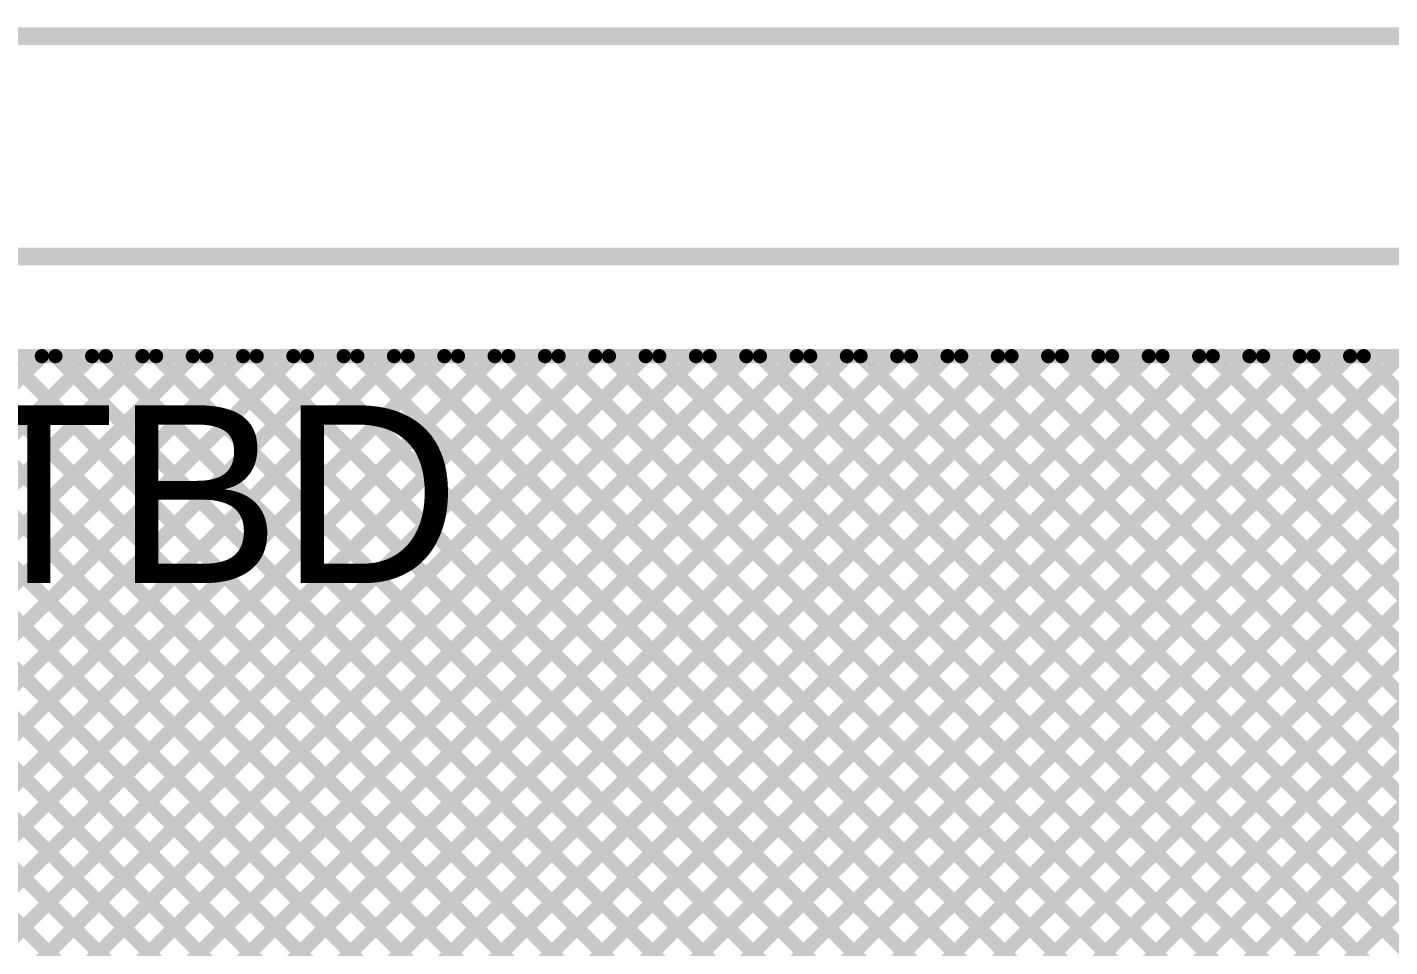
# Model space of a CAD drawing. Header units: millimetres. Extents: x -0.08 to 7.12, y -0.08 to 3.98.
# Drawn here: x 0.664 to 1.429, y 3.444 to 3.961 of the extents above; entities that cross this region are included whole.
import ezdxf

# ---------------------------------------------------------------- set-up
doc = ezdxf.new("R2010")
doc.units = ezdxf.units.MM
doc.header["$MEASUREMENT"] = 0
for name, color, linetype in [('BottomLayer', 5, 'Continuous'), ('Mechanical1', 6, 'Continuous'), ('Mechanical2', 216, 'Continuous'), ('TopLayer', 1, 'Continuous'), ('TopOverlay', 2, 'Continuous')]:
    doc.layers.add(name, color=color, linetype=linetype)
doc.styles.add('Arial', font='', dxfattribs={"height": 0.2})
doc.styles.get('Arial').set_extended_font_data('Arial')

msp = doc.modelspace()

# ---------------------------------------------------------------- linework, layer by layer
at = {"layer": 'BottomLayer', "const_width": 0.008}
for points in [[(-0.022, 3.08225), (0.67175, 3.776)], [(-0.022, 3.05396), (0.70004, 3.776)], [(-0.022, 2.91254), (0.84146, 3.776)], [(-0.022, 2.99739), (0.75661, 3.776)], [(-0.022, 3.02568), (0.72832, 3.776)], [(-0.022, 2.96911), (0.78489, 3.776)], [(-0.022, 2.94082), (0.81318, 3.776)], [(-0.022, 2.88426), (0.86974, 3.776)], [(0.0525, 2.84562), (0.98288, 3.776)], [(0.0525, 2.76077), (1.06773, 3.776)], [(0.0525, 2.81733), (1.01117, 3.776)], [(0.0525, 2.78905), (1.03945, 3.776)], [(0.05348, 3.776), (5.63159, 3.776)], [(0.10547, 2.98344), (0.89803, 3.776)], [(0.12712, 2.97681), (0.92631, 3.776)], [(0.13529, 2.95669), (0.9546, 3.776)], [(0.22718, 2.90716), (1.09602, 3.776)], [(0.2558, 2.9075), (1.1243, 3.776)], [(0.28409, 2.9075), (1.15259, 3.776)], [(0.31237, 2.9075), (1.18087, 3.776)], [(0.33999, 3.776), (1.24129, 2.8747)], [(0.36827, 3.776), (1.25543, 2.88884)], [(0.39656, 3.776), (1.26958, 2.90298)], [(0.40016, 2.967), (1.20916, 3.776)], [(0.42484, 3.776), (1.28372, 2.91712)], [(0.42844, 2.967), (1.23744, 3.776)], [(0.45313, 3.776), (1.29786, 2.93127)], [(0.45672, 2.967), (1.26572, 3.776)], [(0.48141, 3.776), (1.312, 2.94541)], [(0.48501, 2.967), (1.29401, 3.776)], [(0.50969, 3.776), (1.32614, 2.95955)], [(0.51329, 2.967), (1.32229, 3.776)], [(0.53798, 3.776), (1.34029, 2.97369)], [(0.54158, 2.967), (1.35058, 3.776)], [(0.56626, 3.776), (1.35443, 2.98783)], [(0.56986, 2.967), (1.37886, 3.776)], [(0.59455, 3.776), (1.36857, 3.00198)], [(0.59815, 2.967), (1.40715, 3.776)], [(0.62283, 3.776), (1.38271, 3.01612)], [(0.62643, 2.967), (1.43543, 3.776)], [(0.65112, 3.776), (1.39686, 3.03026)], [(0.65471, 2.967), (1.46371, 3.776)], [(0.6794, 3.776), (1.411, 3.0444)], [(0.683, 2.967), (1.492, 3.776)], [(0.70768, 3.776), (1.42514, 3.05855)], [(0.71128, 2.967), (1.52028, 3.776)], [(0.73597, 3.776), (1.43928, 3.07269)], [(0.73957, 2.967), (1.54857, 3.776)], [(0.76425, 3.776), (1.45342, 3.08683)], [(0.76785, 2.967), (1.57685, 3.776)], [(0.79254, 3.776), (1.46757, 3.10097)], [(0.79614, 2.967), (1.60514, 3.776)], [(0.82082, 3.776), (1.48171, 3.11511)], [(0.82442, 2.967), (1.63342, 3.776)], [(0.84911, 3.776), (1.49585, 3.12926)], [(0.8527, 2.967), (1.6617, 3.776)], [(0.87739, 3.776), (1.50999, 3.1434)], [(0.88099, 2.967), (1.68999, 3.776)], [(0.90567, 3.776), (1.52413, 3.15754)], [(0.90927, 2.967), (1.71827, 3.776)], [(0.93396, 3.776), (1.53828, 3.17168)], [(0.93756, 2.967), (1.74656, 3.776)], [(0.96224, 3.776), (1.55242, 3.18582)], [(0.99053, 3.776), (1.56656, 3.19997)], [(1.01881, 3.776), (1.5807, 3.21411)], [(1.0471, 3.776), (1.59485, 3.22825)], [(1.07538, 3.776), (1.60899, 3.24239)], [(1.10366, 3.776), (1.62313, 3.25654)], [(1.13195, 3.776), (1.63924, 3.26871)], [(1.16023, 3.776), (1.66673, 3.2695)], [(1.18852, 3.776), (1.69502, 3.2695)], [(1.2168, 3.776), (1.7233, 3.2695)], [(1.24509, 3.776), (1.75159, 3.2695)], [(1.27337, 3.776), (1.77987, 3.2695)], [(1.30166, 3.776), (1.80815, 3.2695)], [(1.32994, 3.776), (1.83644, 3.2695)], [(1.35822, 3.776), (1.86472, 3.2695)], [(1.38651, 3.776), (1.89301, 3.2695)], [(1.41479, 3.776), (1.92129, 3.2695)]]:
    msp.add_lwpolyline(points, dxfattribs=at)
at = {"layer": 'BottomLayer', "const_width": 0.004}
for points in [[(0.66975, 3.776, 1), (0.67375, 3.776, 1)], [(0.6774, 3.776, 1), (0.6814, 3.776, 1)], [(0.69804, 3.776, 1), (0.70204, 3.776, 1)], [(0.70568, 3.776, 1), (0.70968, 3.776, 1)], [(0.72632, 3.776, 1), (0.73032, 3.776, 1)], [(0.73397, 3.776, 1), (0.73797, 3.776, 1)], [(0.75461, 3.776, 1), (0.75861, 3.776, 1)], [(0.76225, 3.776, 1), (0.76625, 3.776, 1)], [(0.78289, 3.776, 1), (0.78689, 3.776, 1)], [(0.79054, 3.776, 1), (0.79454, 3.776, 1)], [(0.81118, 3.776, 1), (0.81518, 3.776, 1)], [(0.81882, 3.776, 1), (0.82282, 3.776, 1)], [(0.83946, 3.776, 1), (0.84346, 3.776, 1)], [(0.84711, 3.776, 1), (0.85111, 3.776, 1)], [(0.86774, 3.776, 1), (0.87174, 3.776, 1)], [(0.87539, 3.776, 1), (0.87939, 3.776, 1)], [(0.89603, 3.776, 1), (0.90003, 3.776, 1)], [(0.90367, 3.776, 1), (0.90767, 3.776, 1)], [(0.92431, 3.776, 1), (0.92831, 3.776, 1)], [(0.93196, 3.776, 1), (0.93596, 3.776, 1)], [(0.9526, 3.776, 1), (0.9566, 3.776, 1)], [(0.96024, 3.776, 1), (0.96424, 3.776, 1)], [(0.98088, 3.776, 1), (0.98488, 3.776, 1)], [(0.98853, 3.776, 1), (0.99253, 3.776, 1)], [(1.00917, 3.776, 1), (1.01317, 3.776, 1)], [(1.01681, 3.776, 1), (1.02081, 3.776, 1)], [(1.03745, 3.776, 1), (1.04145, 3.776, 1)], [(1.0451, 3.776, 1), (1.0491, 3.776, 1)], [(1.06573, 3.776, 1), (1.06973, 3.776, 1)], [(1.07338, 3.776, 1), (1.07738, 3.776, 1)], [(1.09402, 3.776, 1), (1.09802, 3.776, 1)], [(1.10166, 3.776, 1), (1.10566, 3.776, 1)], [(1.1223, 3.776, 1), (1.1263, 3.776, 1)], [(1.12995, 3.776, 1), (1.13395, 3.776, 1)], [(1.15059, 3.776, 1), (1.15459, 3.776, 1)], [(1.15823, 3.776, 1), (1.16223, 3.776, 1)], [(1.17887, 3.776, 1), (1.18287, 3.776, 1)], [(1.18652, 3.776, 1), (1.19052, 3.776, 1)], [(1.20716, 3.776, 1), (1.21116, 3.776, 1)], [(1.2148, 3.776, 1), (1.2188, 3.776, 1)], [(1.23544, 3.776, 1), (1.23944, 3.776, 1)], [(1.24309, 3.776, 1), (1.24709, 3.776, 1)], [(1.26372, 3.776, 1), (1.26772, 3.776, 1)], [(1.27137, 3.776, 1), (1.27537, 3.776, 1)], [(1.29201, 3.776, 1), (1.29601, 3.776, 1)], [(1.29966, 3.776, 1), (1.30366, 3.776, 1)], [(1.32029, 3.776, 1), (1.32429, 3.776, 1)], [(1.32794, 3.776, 1), (1.33194, 3.776, 1)], [(1.34858, 3.776, 1), (1.35258, 3.776, 1)], [(1.35622, 3.776, 1), (1.36022, 3.776, 1)], [(1.37686, 3.776, 1), (1.38086, 3.776, 1)], [(1.38451, 3.776, 1), (1.38851, 3.776, 1)], [(1.40515, 3.776, 1), (1.40915, 3.776, 1)], [(1.41279, 3.776, 1), (1.41679, 3.776, 1)]]:
    msp.add_lwpolyline(points, format="xyb", close=True, dxfattribs=at)
at = {"layer": 'Mechanical1', "const_width": 0.01}
msp.add_lwpolyline([(-0.079, 3.956), (3.0656, 3.956)], dxfattribs=at)
at = {"layer": 'Mechanical2', "const_width": 0.01}
msp.add_lwpolyline([(-0.079, 3.832), (6.864, 3.832)], dxfattribs=at)
at = {"layer": 'TopLayer', "const_width": 0.008}
for points in [[(0.03002, 3.13427), (0.67175, 3.776)], [(0.05348, 3.776), (5.72959, 3.776)], [(0.05831, 3.13427), (0.70004, 3.776)], [(0.08659, 3.13427), (0.72832, 3.776)], [(0.11103, 3.13043), (0.75661, 3.776)], [(0.13932, 3.13043), (0.78489, 3.776)], [(0.1676, 3.13043), (0.81318, 3.776)], [(0.19588, 3.13043), (0.84146, 3.776)], [(0.22417, 3.13043), (0.86974, 3.776)], [(0.25245, 3.13043), (0.89803, 3.776)], [(0.28074, 3.13043), (0.92631, 3.776)], [(0.30902, 3.13043), (0.9546, 3.776)], [(0.33731, 3.13043), (0.98288, 3.776)], [(0.33999, 3.776), (0.98556, 3.13043)], [(0.36559, 3.13043), (1.01117, 3.776)], [(0.36827, 3.776), (1.01385, 3.13043)], [(0.39387, 3.13043), (1.03945, 3.776)], [(0.39656, 3.776), (1.04213, 3.13043)], [(0.42216, 3.13043), (1.06773, 3.776)], [(0.42484, 3.776), (1.07042, 3.13043)], [(0.45044, 3.13043), (1.09602, 3.776)], [(0.45313, 3.776), (1.0987, 3.13043)], [(0.47873, 3.13043), (1.1243, 3.776)], [(0.48141, 3.776), (1.12698, 3.13043)], [(0.50701, 3.13043), (1.15259, 3.776)], [(0.50969, 3.776), (1.15527, 3.13043)], [(0.5353, 3.13043), (1.18087, 3.776)], [(0.53798, 3.776), (1.18355, 3.13043)], [(0.56358, 3.13043), (1.20916, 3.776)], [(0.56626, 3.776), (1.21184, 3.13043)], [(0.59186, 3.13043), (1.23744, 3.776)], [(0.59455, 3.776), (1.24012, 3.13043)], [(0.62015, 3.13043), (1.26572, 3.776)], [(0.62283, 3.776), (1.26841, 3.13043)], [(0.64843, 3.13043), (1.29401, 3.776)], [(0.65112, 3.776), (1.29669, 3.13043)], [(0.67672, 3.13043), (1.32229, 3.776)], [(0.6794, 3.776), (1.32498, 3.13043)], [(0.705, 3.13043), (1.35058, 3.776)], [(0.70768, 3.776), (1.35326, 3.13043)], [(0.73329, 3.13043), (1.37886, 3.776)], [(0.73597, 3.776), (1.38154, 3.13043)], [(0.76157, 3.13043), (1.40715, 3.776)], [(0.76425, 3.776), (1.40983, 3.13043)], [(0.78985, 3.13043), (1.43543, 3.776)], [(0.79254, 3.776), (1.43811, 3.13043)], [(0.81814, 3.13043), (1.46371, 3.776)], [(0.82082, 3.776), (1.4664, 3.13043)], [(0.84642, 3.13043), (1.492, 3.776)], [(0.84911, 3.776), (1.49468, 3.13043)], [(0.87471, 3.13043), (1.52028, 3.776)], [(0.87739, 3.776), (1.52297, 3.13043)], [(0.90299, 3.13043), (1.54857, 3.776)], [(0.90567, 3.776), (1.55125, 3.13043)], [(0.93128, 3.13043), (1.57685, 3.776)], [(0.93396, 3.776), (1.57953, 3.13043)], [(0.95956, 3.13043), (1.60514, 3.776)], [(0.96224, 3.776), (1.60782, 3.13043)], [(0.98785, 3.13043), (1.63342, 3.776)], [(0.99053, 3.776), (1.61031, 3.15622)], [(1.01613, 3.13043), (1.6617, 3.776)], [(1.01881, 3.776), (1.62203, 3.17278)], [(1.04441, 3.13043), (1.68999, 3.776)], [(1.0471, 3.776), (1.63661, 3.18648)], [(1.0727, 3.13043), (1.71827, 3.776)], [(1.07538, 3.776), (1.65076, 3.20063)], [(1.10098, 3.13043), (1.74656, 3.776)], [(1.10366, 3.776), (1.6649, 3.21477)], [(1.13195, 3.776), (1.68495, 3.223)], [(1.16023, 3.776), (1.71323, 3.223)], [(1.18852, 3.776), (1.74152, 3.223)], [(1.2168, 3.776), (1.7698, 3.223)], [(1.24509, 3.776), (1.79809, 3.223)], [(1.27337, 3.776), (1.82637, 3.223)], [(1.30166, 3.776), (1.85465, 3.223)], [(1.32994, 3.776), (1.88294, 3.223)], [(1.35822, 3.776), (1.91122, 3.223)], [(1.38651, 3.776), (1.93951, 3.223)], [(1.41479, 3.776), (1.96779, 3.223)]]:
    msp.add_lwpolyline(points, dxfattribs=at)
at = {"layer": 'TopLayer', "const_width": 0.004}
for points in [[(0.66975, 3.776, 1), (0.67375, 3.776, 1)], [(0.6774, 3.776, 1), (0.6814, 3.776, 1)], [(0.69804, 3.776, 1), (0.70204, 3.776, 1)], [(0.70568, 3.776, 1), (0.70968, 3.776, 1)], [(0.72632, 3.776, 1), (0.73032, 3.776, 1)], [(0.73397, 3.776, 1), (0.73797, 3.776, 1)], [(0.75461, 3.776, 1), (0.75861, 3.776, 1)], [(0.76225, 3.776, 1), (0.76625, 3.776, 1)], [(0.78289, 3.776, 1), (0.78689, 3.776, 1)], [(0.79054, 3.776, 1), (0.79454, 3.776, 1)], [(0.81118, 3.776, 1), (0.81518, 3.776, 1)], [(0.81882, 3.776, 1), (0.82282, 3.776, 1)], [(0.83946, 3.776, 1), (0.84346, 3.776, 1)], [(0.84711, 3.776, 1), (0.85111, 3.776, 1)], [(0.86774, 3.776, 1), (0.87174, 3.776, 1)], [(0.87539, 3.776, 1), (0.87939, 3.776, 1)], [(0.89603, 3.776, 1), (0.90003, 3.776, 1)], [(0.90367, 3.776, 1), (0.90767, 3.776, 1)], [(0.92431, 3.776, 1), (0.92831, 3.776, 1)], [(0.93196, 3.776, 1), (0.93596, 3.776, 1)], [(0.9526, 3.776, 1), (0.9566, 3.776, 1)], [(0.96024, 3.776, 1), (0.96424, 3.776, 1)], [(0.98088, 3.776, 1), (0.98488, 3.776, 1)], [(0.98853, 3.776, 1), (0.99253, 3.776, 1)], [(1.00917, 3.776, 1), (1.01317, 3.776, 1)], [(1.01681, 3.776, 1), (1.02081, 3.776, 1)], [(1.03745, 3.776, 1), (1.04145, 3.776, 1)], [(1.0451, 3.776, 1), (1.0491, 3.776, 1)], [(1.06573, 3.776, 1), (1.06973, 3.776, 1)], [(1.07338, 3.776, 1), (1.07738, 3.776, 1)], [(1.09402, 3.776, 1), (1.09802, 3.776, 1)], [(1.10166, 3.776, 1), (1.10566, 3.776, 1)], [(1.1223, 3.776, 1), (1.1263, 3.776, 1)], [(1.12995, 3.776, 1), (1.13395, 3.776, 1)], [(1.15059, 3.776, 1), (1.15459, 3.776, 1)], [(1.15823, 3.776, 1), (1.16223, 3.776, 1)], [(1.17887, 3.776, 1), (1.18287, 3.776, 1)], [(1.18652, 3.776, 1), (1.19052, 3.776, 1)], [(1.20716, 3.776, 1), (1.21116, 3.776, 1)], [(1.2148, 3.776, 1), (1.2188, 3.776, 1)], [(1.23544, 3.776, 1), (1.23944, 3.776, 1)], [(1.24309, 3.776, 1), (1.24709, 3.776, 1)], [(1.26372, 3.776, 1), (1.26772, 3.776, 1)], [(1.27137, 3.776, 1), (1.27537, 3.776, 1)], [(1.29201, 3.776, 1), (1.29601, 3.776, 1)], [(1.29966, 3.776, 1), (1.30366, 3.776, 1)], [(1.32029, 3.776, 1), (1.32429, 3.776, 1)], [(1.32794, 3.776, 1), (1.33194, 3.776, 1)], [(1.34858, 3.776, 1), (1.35258, 3.776, 1)], [(1.35622, 3.776, 1), (1.36022, 3.776, 1)], [(1.37686, 3.776, 1), (1.38086, 3.776, 1)], [(1.38451, 3.776, 1), (1.38851, 3.776, 1)], [(1.40515, 3.776, 1), (1.40915, 3.776, 1)], [(1.41279, 3.776, 1), (1.41679, 3.776, 1)]]:
    msp.add_lwpolyline(points, format="xyb", close=True, dxfattribs=at)

# ---------------------------------------------------------------- texts
at = {"layer": 'TopOverlay', "style": 'Arial'}
msp.add_text('* >>Cap TBD', height=0.1, rotation=360, dxfattribs=at).set_placement((0.076, 3.64837))

doc.saveas('drawing.dxf')
